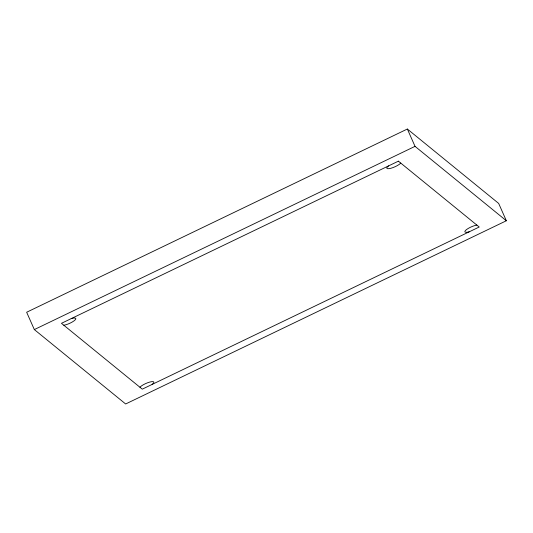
<?xml version="1.0" encoding="UTF-8"?>
<svg xmlns="http://www.w3.org/2000/svg" width="533" height="533" viewBox="0 0 533 533"><rect width="100%" height="100%" fill="white"/><g stroke="black" fill="none" stroke-linecap="round" stroke-linejoin="round"><path stroke-width="0.8" d="M139.939 387.258L140.139 387.011A7.895 1.965 -23.9 0 1 149.853 382.041L151.432 381.701A7.895 1.965 -23.9 0 1 152.125 384.426M400.736 163.071L400.543 163.318A7.895 1.965 -23.9 0 1 390.829 168.288L389.25 168.628A7.895 1.965 -23.9 0 1 388.55 165.903M407.352 129.026L26.65 312.245L34.332 329.574L125.648 403.974L506.35 220.755L498.668 203.426L407.352 129.026L415.027 146.355L506.35 220.755M34.332 329.574L415.027 146.355M71.209 318.627L71.788 318.441A7.895 1.965 -23.9 0 1 75.113 319.933L74.067 320.833A7.895 1.965 -23.9 0 1 63.82 325.243M469.466 231.708L468.887 231.888A7.895 1.965 -23.9 0 1 465.569 230.396L466.615 229.496A7.895 1.965 -23.9 0 1 476.862 225.086M398.398 161.166L61.455 323.318L142.278 389.163L479.22 227.011L398.398 161.166"/></g></svg>
